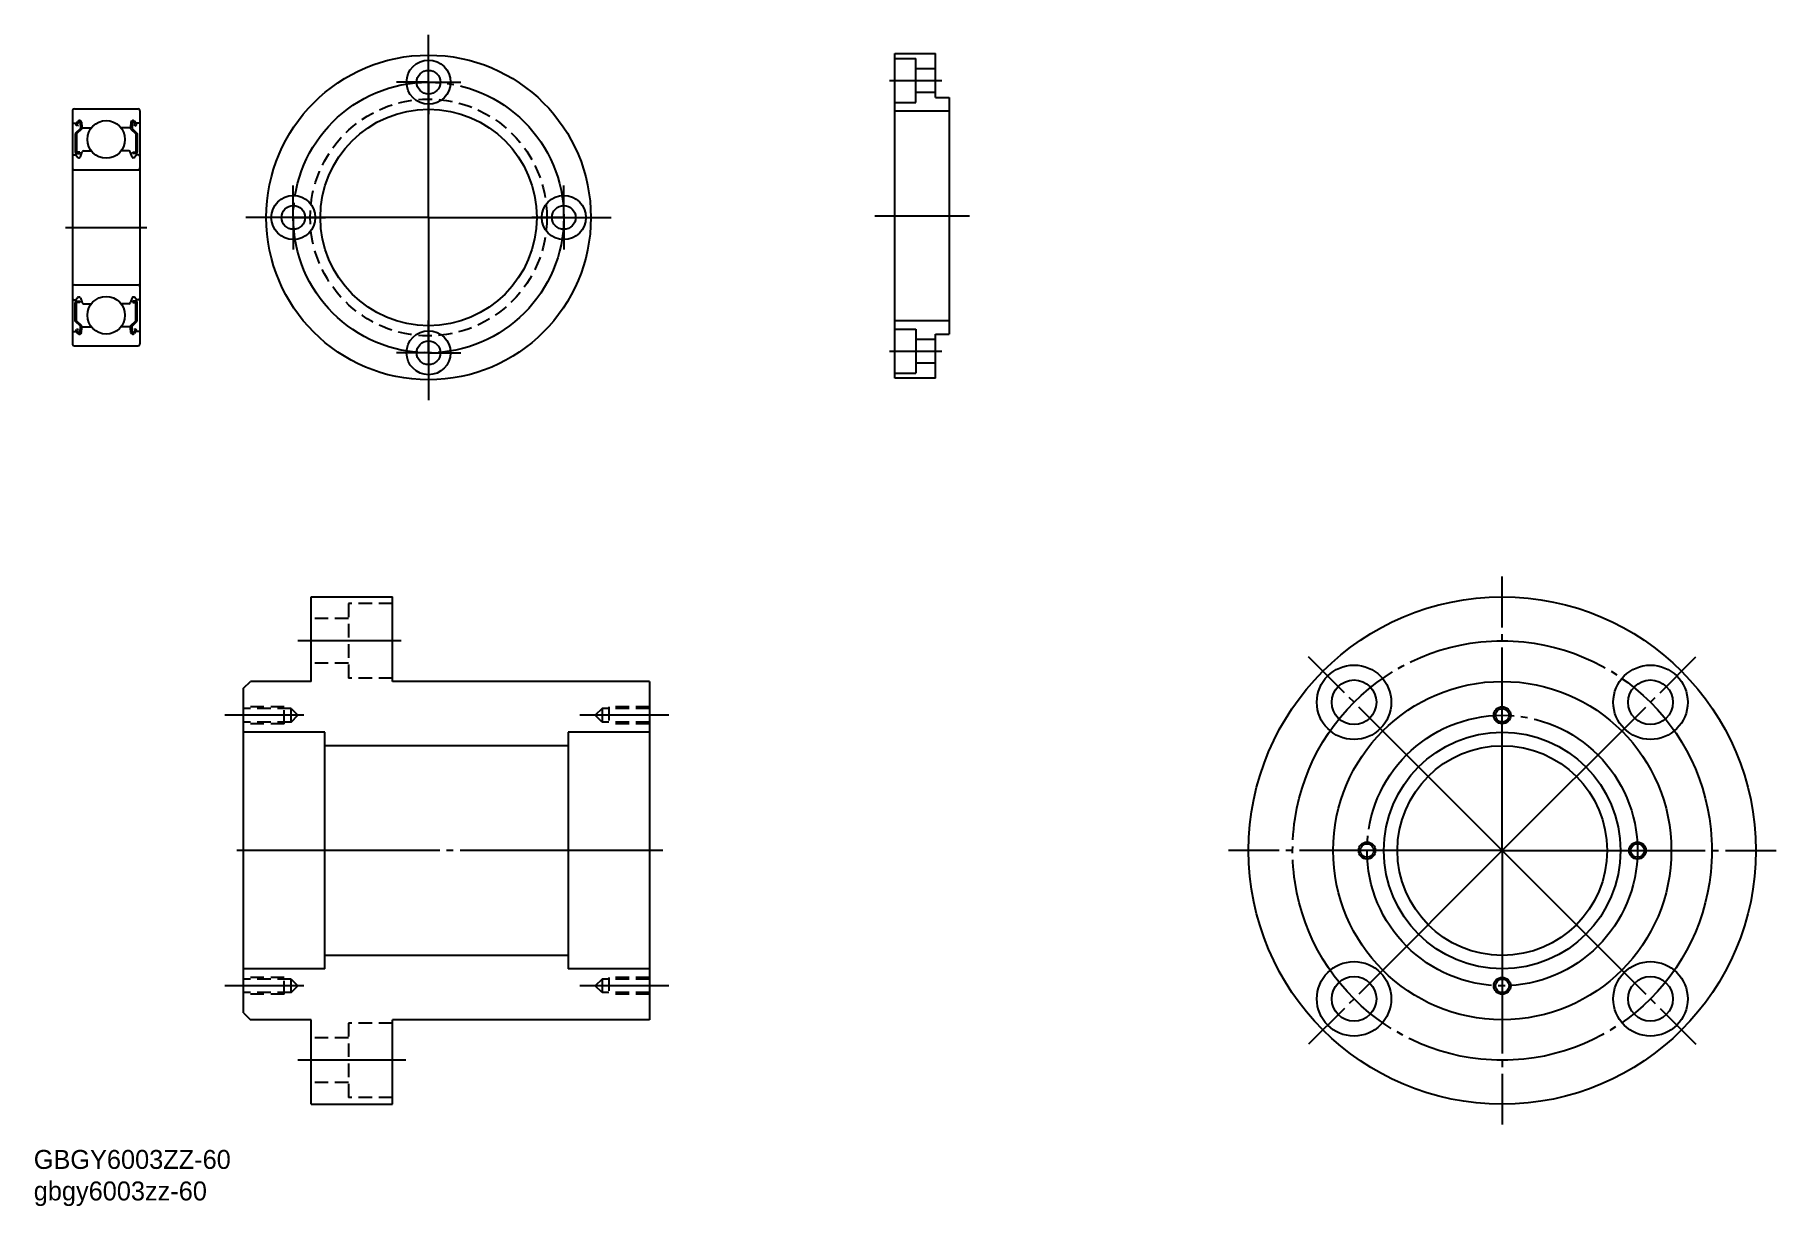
# Model space of a CAD drawing. Extents: x -129 to 129, y -47 to 126.
import ezdxf

# ---------------------------------------------------------------- set-up
doc = ezdxf.new("R2010")
doc.units = 0
doc.linetypes.add('CENTER', pattern=[33, 30, -1, 1, -1])
doc.linetypes.add('DASHED', pattern=[3, 2, -1])
doc.layers.get('0').update_dxf_attribs({"linetype": 'CONTINUOUS'})
doc.layers.add('CENTER', color=7, linetype='CONTINUOUS')

# ---------------------------------------------------------------- blocks, each defined once
blk = doc.blocks.new('*U2')
at = {"linetype": 'CONTINUOUS'}
for s, p in [('GBGY6003ZZ-60', (-128.8, -41.88)), ('gbgy6003zz-60', (-128.8, -46.54))]:
    blk.add_text(s, height=2.8, dxfattribs=at).set_placement(p)

msp = doc.modelspace()

# ---------------------------------------------------------------- linework, layer by layer
at = {"color": 7, "linetype": 'CONTINUOUS'}
for p, q in [((-1.45, 123.02), (4.55, 123.02)), ((-1.45, 75.02), (-1.45, 123.02)), ((-1.45, 122.27), (1.65, 122.27)), ((1.65, 115.77), (1.65, 122.27)), ((4.55, 116.52), (4.55, 123.02)), ((1.65, 120.77), (4.55, 120.77)), ((1.65, 117.27), (4.55, 117.27)), ((4.55, 116.52), (6.55, 116.52)), ((6.55, 116.52), (6.55, 81.52)), ((-1.45, 115.77), (1.65, 115.77)), ((-1.45, 114.52), (6.55, 114.52)), ((-1.45, 83.52), (6.55, 83.52)), ((-1.45, 82.27), (1.65, 82.27)), ((1.65, 82.27), (1.65, 75.77)), ((1.65, 80.77), (4.55, 80.77)), ((4.55, 75.02), (4.55, 81.52)), ((4.55, 81.52), (6.55, 81.52)), ((1.65, 77.27), (4.55, 77.27)), ((-1.45, 75.77), (1.65, 75.77)), ((4.55, 75.02), (-1.45, 75.02)), ((-87.76, 42.68), (-75.76, 42.68)), ((-87.76, 30.18), (-87.76, 42.68)), ((-75.76, 30.18), (-75.76, 42.68)), ((-97.76, 29.18), (-96.76, 30.18)), ((-97.76, -18.82), (-97.76, 29.18)), ((-87.76, 30.18), (-96.76, 30.18)), ((-37.76, 30.18), (-75.76, 30.18)), ((-37.76, 30.18), (-37.76, -19.82)), ((-85.76, 22.68), (-97.76, 22.68)), ((-85.76, -12.32), (-85.76, 22.68)), ((-49.76, 20.68), (-85.76, 20.68)), ((-37.76, 22.68), (-49.76, 22.68)), ((-49.76, 22.68), (-49.76, -12.32)), ((-85.76, -12.32), (-97.76, -12.32)), ((-49.76, -10.32), (-85.76, -10.32)), ((-37.76, -12.32), (-49.76, -12.32)), ((-97.76, -18.82), (-96.76, -19.82)), ((-87.76, -19.82), (-96.76, -19.82)), ((-87.76, -32.32), (-87.76, -19.82)), ((-37.76, -19.82), (-75.76, -19.82)), ((-75.76, -32.32), (-75.76, -19.82)), ((-87.76, -32.32), (-75.76, -32.32))]:
    msp.add_line(p, q, dxfattribs=at)
for p, q in [((-123.09, 114.51), (-123.09, 80.11)), ((-122.79, 114.81), (-113.39, 114.81)), ((-113.09, 114.51), (-113.09, 80.11)), ((-122.99, 112.71), (-122.53, 112.71)), ((-121.91, 111.94), (-122.66, 111.19)), ((-122.66, 111.19), (-122.66, 108.41)), ((-122.53, 112.71), (-122.28, 113.01)), ((-122.35, 112.3), (-122.5, 112.43)), ((-121.71, 111.86), (-122.46, 111.11)), ((-122.46, 111.11), (-122.46, 108.41)), ((-122.38, 112.58), (-122.13, 112.88)), ((-122.22, 112.45), (-122.38, 112.58)), ((-122.35, 112.3), (-122.22, 112.45)), ((-121.95, 112.82), (-121.91, 111.94)), ((-121.75, 112.84), (-121.69, 112.1)), ((-121.71, 112.33), (-121.71, 111.86)), ((-121.59, 112.01), (-120.29, 112.01)), ((-114.59, 112.01), (-115.89, 112.01)), ((-114.43, 112.84), (-114.49, 112.1)), ((-114.47, 112.33), (-114.47, 111.86)), ((-114.47, 111.86), (-113.72, 111.11)), ((-114.23, 112.82), (-114.27, 111.94)), ((-114.27, 111.94), (-113.52, 111.19)), ((-113.8, 112.58), (-114.05, 112.88)), ((-113.96, 112.45), (-113.8, 112.58)), ((-113.83, 112.3), (-113.96, 112.45)), ((-113.65, 112.71), (-113.9, 113.01)), ((-113.83, 112.3), (-113.67, 112.43)), ((-113.72, 111.11), (-113.72, 108.41)), ((-113.19, 112.71), (-113.65, 112.71)), ((-113.52, 111.19), (-113.52, 108.41)), ((-122.01, 108.41), (-122.46, 108.41)), ((-122.46, 108.21), (-122.01, 108.21)), ((-122.01, 108.21), (-122.01, 108.41)), ((-121.91, 107.74), (-121.64, 108.48)), ((-121.45, 108.61), (-120.29, 108.61)), ((-114.73, 108.61), (-115.89, 108.61)), ((-114.27, 107.74), (-114.54, 108.48)), ((-114.17, 108.21), (-114.17, 108.41)), ((-114.17, 108.41), (-113.72, 108.41)), ((-113.72, 108.21), (-114.17, 108.21)), ((-122.89, 108.01), (-122.59, 108.01)), ((-122.79, 105.81), (-113.39, 105.81)), ((-122.59, 108.01), (-122.31, 107.68)), ((-122.16, 107.61), (-122.1, 107.61)), ((-114.02, 107.61), (-114.08, 107.61)), ((-113.59, 108.01), (-113.86, 107.68)), ((-113.29, 108.01), (-113.59, 108.01)), ((-122.79, 88.81), (-113.39, 88.81)), ((-122.89, 86.61), (-122.59, 86.61)), ((-122.66, 83.43), (-122.66, 86.21)), ((-122.59, 86.61), (-122.31, 86.94)), ((-122.46, 86.41), (-122.01, 86.41)), ((-122.46, 83.51), (-122.46, 86.21)), ((-122.01, 86.21), (-122.46, 86.21)), ((-122.16, 87.01), (-122.1, 87.01)), ((-122.01, 86.41), (-122.01, 86.21)), ((-121.91, 86.88), (-121.64, 86.14)), ((-121.45, 86.01), (-120.29, 86.01)), ((-114.73, 86.01), (-115.89, 86.01)), ((-114.27, 86.88), (-114.54, 86.14)), ((-114.17, 86.41), (-114.17, 86.21)), ((-113.72, 86.41), (-114.17, 86.41)), ((-114.17, 86.21), (-113.72, 86.21)), ((-114.02, 87.01), (-114.08, 87.01)), ((-113.59, 86.61), (-113.86, 86.94)), ((-113.72, 83.51), (-113.72, 86.21)), ((-113.29, 86.61), (-113.59, 86.61)), ((-113.52, 83.43), (-113.52, 86.21)), ((-121.91, 82.68), (-122.66, 83.43)), ((-121.71, 82.76), (-122.46, 83.51)), ((-121.95, 81.8), (-121.91, 82.68)), ((-121.75, 81.78), (-121.69, 82.52)), ((-121.71, 82.29), (-121.71, 82.76)), ((-121.59, 82.61), (-120.29, 82.61)), ((-114.59, 82.61), (-115.89, 82.61)), ((-114.43, 81.78), (-114.49, 82.52)), ((-114.47, 82.76), (-113.72, 83.51)), ((-114.47, 82.29), (-114.47, 82.76)), ((-114.27, 82.68), (-113.52, 83.43)), ((-114.23, 81.8), (-114.27, 82.68)), ((-122.99, 81.91), (-122.53, 81.91)), ((-122.53, 81.91), (-122.28, 81.61)), ((-122.35, 82.32), (-122.5, 82.19)), ((-122.22, 82.17), (-122.38, 82.04)), ((-122.38, 82.04), (-122.13, 81.74)), ((-122.35, 82.32), (-122.22, 82.17)), ((-113.8, 82.04), (-114.05, 81.74)), ((-113.83, 82.32), (-113.96, 82.17)), ((-113.96, 82.17), (-113.8, 82.04)), ((-113.65, 81.91), (-113.9, 81.61)), ((-113.83, 82.32), (-113.67, 82.19)), ((-113.19, 81.91), (-113.65, 81.91)), ((-122.79, 79.81), (-113.39, 79.81)), ((-120.29, 79.81), (-120.29, 79.81)), ((-118.09, 79.81), (-118.09, 79.81))]:
    msp.add_line(p, q)
at = {"color": 3, "linetype": 'DASHED'}
for p, q in [((-82.26, 41.68), (-82.26, 30.68)), ((-75.76, 41.68), (-82.26, 41.68)), ((-82.26, 39.48), (-87.76, 39.48)), ((-82.26, 32.88), (-87.76, 32.88)), ((-75.76, 30.68), (-82.26, 30.68)), ((-91.76, 26.43), (-97.76, 26.43)), ((-90.76, 26.18), (-97.76, 26.18)), ((-91.76, 23.93), (-91.76, 26.43)), ((-90.76, 26.18), (-89.76, 25.18)), ((-90.76, 24.18), (-90.76, 26.18)), ((-44.76, 26.18), (-45.76, 25.18)), ((-44.76, 26.18), (-44.76, 24.18)), ((-37.76, 26.18), (-44.76, 26.18)), ((-43.76, 26.43), (-43.76, 23.93)), ((-37.76, 26.43), (-43.76, 26.43)), ((-90.76, 24.18), (-97.76, 24.18)), ((-91.76, 23.93), (-97.76, 23.93)), ((-90.76, 24.18), (-89.76, 25.18)), ((-44.76, 24.18), (-45.76, 25.18)), ((-37.76, 24.18), (-44.76, 24.18)), ((-37.76, 23.93), (-43.76, 23.93)), ((-91.76, -13.57), (-97.76, -13.57)), ((-90.76, -13.82), (-97.76, -13.82)), ((-91.76, -16.07), (-91.76, -13.57)), ((-90.76, -15.82), (-90.76, -13.82)), ((-90.76, -13.82), (-89.76, -14.82)), ((-90.76, -15.82), (-89.76, -14.82)), ((-44.76, -13.82), (-45.76, -14.82)), ((-44.76, -15.82), (-45.76, -14.82)), ((-37.76, -13.82), (-44.76, -13.82)), ((-44.76, -13.82), (-44.76, -15.82)), ((-43.76, -13.57), (-43.76, -16.07)), ((-37.76, -13.57), (-43.76, -13.57)), ((-90.76, -15.82), (-97.76, -15.82)), ((-91.76, -16.07), (-97.76, -16.07)), ((-37.76, -15.82), (-44.76, -15.82)), ((-37.76, -16.07), (-43.76, -16.07)), ((-75.76, -20.32), (-82.26, -20.32)), ((-82.26, -20.32), (-82.26, -31.32)), ((-82.26, -22.52), (-87.76, -22.52)), ((-82.26, -29.12), (-87.76, -29.12)), ((-75.76, -31.32), (-82.26, -31.32))]:
    msp.add_line(p, q, dxfattribs=at)
at = {"color": 7, "linetype": 'CONTINUOUS'}
for centre, radius in [((-70.42, 98.77), 24), ((-70.42, 118.77), 3.25), ((-70.42, 118.77), 1.75), ((-70.42, 98.77), 16), ((-90.42, 98.77), 3.25), ((-90.42, 98.77), 1.75), ((-50.42, 98.77), 3.25), ((-50.42, 98.77), 1.75), ((-70.42, 78.77), 3.25), ((-70.42, 78.77), 1.75), ((88.35, 5.18), 37.5), ((66.43, 27.1), 5.5), ((110.27, 27.1), 5.5), ((66.43, 27.1), 3.3), ((88.35, 5.18), 25), ((110.27, 27.1), 3.3), ((88.35, 25.18), 1), ((88.35, 5.18), 17.5), ((88.35, 5.18), 15.5), ((68.35, 5.18), 1), ((108.35, 5.18), 1), ((66.43, -16.74), 5.5), ((110.27, -16.74), 5.5), ((66.43, -16.74), 3.3), ((88.35, -14.82), 1), ((110.27, -16.74), 3.3)]:
    msp.add_circle(centre, radius, dxfattribs=at)
at = {"color": 3, "linetype": 'DASHED'}
msp.add_circle((-70.42, 98.77), 17.5, dxfattribs=at)
for centre in [(-118.09, 110.31), (-118.09, 84.31)]:
    msp.add_circle(centre, 2.78)
at = {"color": 3, "linetype": 'CONTINUOUS'}
for centre in [(88.35, 25.18), (68.35, 5.18), (108.35, 5.18), (88.35, -14.82)]:
    msp.add_circle(centre, 1.25, dxfattribs=at)
for centre, radius, start, end in [((-122.79, 114.51), 0.3, 90, 180), ((-113.39, 114.51), 0.3, 0, 90), ((-122.99, 112.81), 0.1, 180, 270), ((-122.38, 112.58), 0.2, 140.0031, 230.0823), ((-122.05, 112.82), 0.3, 4.9968, 140.0031), ((-122.05, 112.82), 0.1, 2.8198, 140.0012), ((-121.59, 112.11), 0.1, 184.9968, 270), ((-114.59, 112.11), 0.1, 270, 355.0032), ((-114.13, 112.82), 0.3, 39.9969, 175.0032), ((-114.13, 112.82), 0.1, 39.9988, 177.1802), ((-113.8, 112.58), 0.2, 309.9177, 39.9969), ((-113.19, 112.81), 0.1, 270, 0), ((-122.46, 108.41), 0.2, 180, 270), ((-121.45, 108.41), 0.2, 90, 159.9921), ((-114.73, 108.41), 0.2, 20.0079, 90), ((-113.72, 108.41), 0.2, 270, 0), ((-122.89, 107.81), 0.2, 90, 180), ((-122.79, 106.11), 0.3, 180, 270), ((-122.16, 107.81), 0.2, 219.9947, 270), ((-122.1, 107.81), 0.2, 270, 339.9921), ((-114.08, 107.81), 0.2, 200.0079, 270), ((-114.02, 107.81), 0.2, 270, 320.0053), ((-113.39, 106.11), 0.3, 270, 0), ((-113.29, 107.81), 0.2, 0, 90), ((-122.79, 88.51), 0.3, 90, 180), ((-113.39, 88.51), 0.3, 0, 90), ((-122.89, 86.81), 0.2, 180, 270), ((-122.46, 86.21), 0.2, 90, 180), ((-122.16, 86.81), 0.2, 90, 140.0053), ((-122.1, 86.81), 0.2, 20.0079, 90), ((-121.45, 86.21), 0.2, 200.0079, 270), ((-114.73, 86.21), 0.2, 270, 339.9921), ((-114.08, 86.81), 0.2, 90, 159.9921), ((-114.02, 86.81), 0.2, 39.9947, 90), ((-113.72, 86.21), 0.2, 0, 90), ((-113.29, 86.81), 0.2, 270, 0), ((-121.59, 82.51), 0.1, 90, 175.0032), ((-114.59, 82.51), 0.1, 4.9968, 90), ((-122.99, 81.81), 0.1, 90, 180), ((-122.79, 80.11), 0.3, 180, 270), ((-122.38, 82.04), 0.2, 129.9177, 219.9969), ((-122.05, 81.81), 0.3, 219.9969, 355.0032), ((-122.05, 81.81), 0.1, 219.9988, 357.1802), ((-114.13, 81.81), 0.3, 184.9968, 320.0031), ((-114.13, 81.81), 0.1, 182.8198, 320.0012), ((-113.8, 82.04), 0.2, 320.0031, 50.0823), ((-113.39, 80.11), 0.3, 270, 0), ((-113.19, 81.81), 0.1, 0, 90)]:
    msp.add_arc(centre, radius, start, end)
at = {"layer": 'CENTER', "color": 1, "linetype": 'CENTER'}
for p, q in [((-70.42, 98.77), (-70.42, 125.77)), ((-70.42, 118.77), (-70.42, 123.52)), ((-70.42, 118.77), (-75.17, 118.77)), ((-70.42, 118.77), (-65.67, 118.77)), ((-70.42, 118.77), (-70.42, 114.02)), ((-2.25, 119.02), (5.48, 119.02)), ((-90.42, 98.77), (-90.42, 103.52)), ((-50.42, 98.77), (-50.42, 103.52)), ((-70.42, 98.77), (-97.42, 98.77)), ((-90.42, 98.77), (-95.17, 98.77)), ((-90.42, 98.77), (-85.67, 98.77)), ((-90.42, 98.77), (-90.42, 94.02)), ((-70.42, 98.77), (-43.42, 98.77)), ((-70.42, 98.77), (-70.42, 71.77)), ((-50.42, 98.77), (-55.17, 98.77)), ((-50.42, 98.77), (-50.42, 94.02)), ((-50.42, 98.77), (-45.67, 98.77)), ((-4.45, 99.02), (9.55, 99.02)), ((-70.42, 78.77), (-70.42, 83.52)), ((-70.42, 78.77), (-75.17, 78.77)), ((-70.42, 78.77), (-65.67, 78.77)), ((-70.42, 78.77), (-70.42, 74.02)), ((-2.25, 79.02), (5.48, 79.02)), ((88.35, 5.18), (88.35, 45.68)), ((-74.45, 36.18), (-89.76, 36.18)), ((88.35, 5.18), (59.72, 33.82)), ((88.35, 5.18), (116.99, 33.82)), ((-88.87, 25.18), (-100.54, 25.18)), ((-34.87, 25.18), (-48.03, 25.18)), ((-35.76, 5.18), (-99.76, 5.18)), ((88.35, 5.18), (47.85, 5.18)), ((88.35, 5.18), (59.72, -23.46)), ((88.35, 5.18), (88.35, -35.32)), ((88.35, 5.18), (128.85, 5.18)), ((88.35, 5.18), (116.99, -23.46)), ((-88.87, -14.82), (-100.54, -14.82)), ((-34.87, -14.82), (-48.03, -14.82)), ((-73.76, -25.82), (-89.76, -25.82))]:
    msp.add_line(p, q, dxfattribs=at)
at = {"layer": 'CENTER'}
msp.add_line((-124.09, 97.31), (-112.09, 97.31), dxfattribs=at)
at = {"layer": 'CENTER', "color": 1, "linetype": 'CENTER'}
for centre, radius in [((-70.42, 98.77), 20), ((88.35, 5.18), 31), ((88.35, 5.18), 20)]:
    msp.add_circle(centre, radius, dxfattribs=at)

# ---------------------------------------------------------------- block references
at = {"linetype": 'CONTINUOUS'}
msp.add_blockref('*U2', (0, 0), dxfattribs=at)

doc.saveas('drawing.dxf')
